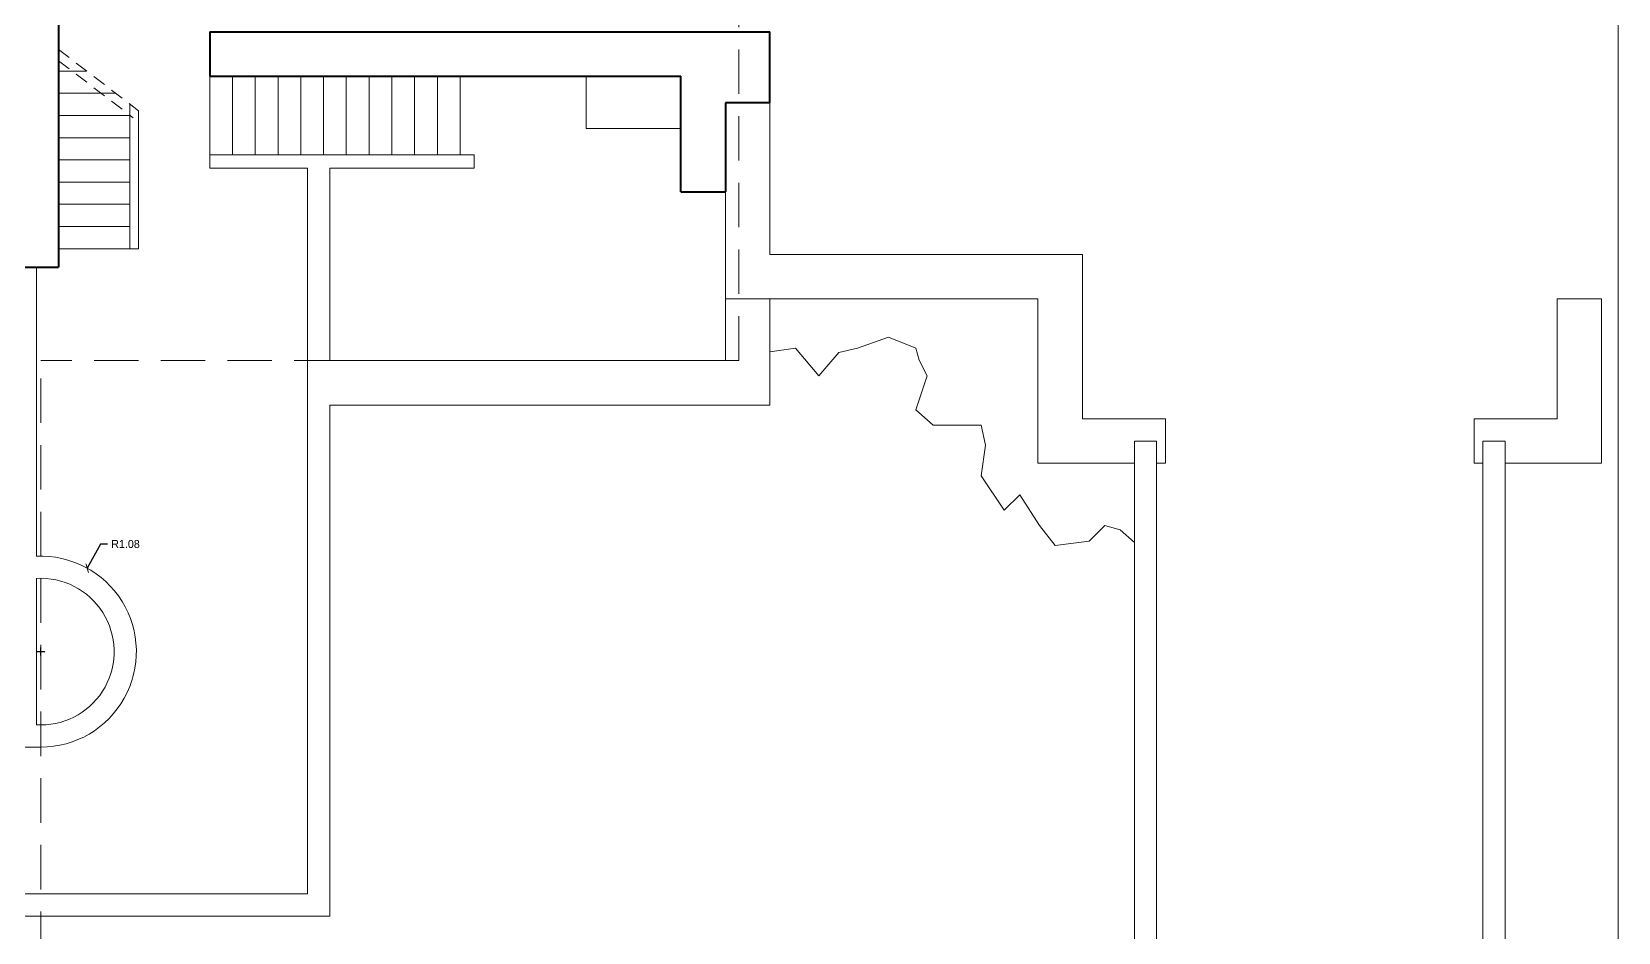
# Model space of a CAD drawing. Header units: metres. Extents: x 0 to 43.1, y 0 to 32.6.
# Drawn here: x 25.26 to 43.1, y 8.13 to 18.26 of the extents above; entities that cross this region are included whole.
import ezdxf

# ---------------------------------------------------------------- set-up
doc = ezdxf.new("R2010")
doc.units = ezdxf.units.M
doc.linetypes.add('DASHED', pattern=[0.75, 0.5, -0.25])
for name, color, linetype, lineweight in [('Ceco.NET 53', 254, 'Continuous', 9), ('equipment', 40, 'Continuous', 15), ('nivel', 30, 'Continuous', 13), ('projection', 134, 'DASHED', 9), ('texture', 253, 'Continuous', 9), ('topography', 132, 'Continuous', 15), ('wall high', 5, 'Continuous', 40), ('wall low', 140, 'Continuous', 20)]:
    doc.layers.add(name, color=color, linetype=linetype, lineweight=lineweight)
doc.dimstyles.new('Ceco.NET', dxfattribs={"dimscale": 0.5, "dimtxt": 0.18, "dimasz": 0.15, "dimexe": 0.18, "dimexo": 0.4, "dimgap": 0.09, "dimtad": 0, "dimtih": 1, "dimtoh": 1, "dimzin": 0, "dimdsep": 46, "dimtxsty": 'Standard', "dimblk": 'ARCHTICK', "dimcen": 0.09, "dimclrd": 256, "dimclre": 256, "dimadec": 0, "dimazin": 0, "dimtfac": 1, "dimtofl": 0, "dimtmove": 0, "dimatfit": 3, "dimfxl": 0, "dimtolj": 1, "dimtzin": 0, "dimarcsym": 0})

# ---------------------------------------------------------------- blocks, each defined once
blk = doc.blocks.new('_ArchTick')
at = {"color": 0, "const_width": 0.15}
blk.add_lwpolyline([(-0.5, -0.5), (0.5, 0.5)], dxfattribs=at)
blk = doc.blocks.new('*D14')
at = {"layer": 'Defpoints', "color": 0}
for p in [(25.88, 12.228), (25.358, 11.288)]:
    blk.add_point(p, dxfattribs=at)
at = {"layer": 'texture', "lineweight": -2}
for p, q in [((26.031, 12.499), (25.88, 12.228)), ((26.109, 12.499), (26.031, 12.499)), ((25.313, 11.288), (25.403, 11.288)), ((25.358, 11.243), (25.358, 11.333))]:
    blk.add_line(p, q, dxfattribs=at)
at = {"layer": 'texture', "lineweight": -2, "xscale": 0.075, "yscale": 0.075, "zscale": 0.075, "rotation": 240.9614104073558}
blk.add_blockref('_ArchTick', (25.88, 12.228), dxfattribs=at)
at = {"layer": 'texture', "color": 0, "insert": (26.311, 12.499), "char_height": 0.09, "attachment_point": 5}
blk.add_mtext('\\A1;R1.08', dxfattribs=at)

msp = doc.modelspace()

# ---------------------------------------------------------------- linework, layer by layer
at = {"layer": 'Ceco.NET 53', "ltscale": 0.3}
msp.add_line((43.1, 32.6), (43.1, 0), dxfattribs=at)
at = {"layer": 'equipment', "ltscale": 0.3}
for p, q in [((31.493, 17.763), (31.493, 17.175)), ((31.493, 17.175), (32.558, 17.175)), ((37.658, 13.657), (37.658, 5.282)), ((37.658, 13.657), (37.908, 13.657)), ((37.908, 13.657), (37.908, 5.282)), ((41.578, 13.657), (41.578, 5.282)), ((41.828, 13.657), (41.578, 13.657)), ((41.828, 13.657), (41.828, 5.282))]:
    msp.add_line(p, q, dxfattribs=at)
at = {"layer": 'nivel'}
for p, q in [((25.558, 17.821), (25.874, 17.821)), ((25.558, 17.571), (26.201, 17.571)), ((25.558, 17.321), (26.358, 17.321)), ((25.558, 17.071), (26.358, 17.071)), ((25.558, 16.821), (26.358, 16.821)), ((25.558, 16.571), (26.358, 16.571)), ((25.558, 16.321), (26.358, 16.321)), ((25.558, 16.071), (26.358, 16.071)), ((25.558, 15.821), (26.358, 15.821))]:
    msp.add_line(p, q, dxfattribs=at)
at = {"layer": 'nivel', "ltscale": 0.3}
for p, q in [((27.258, 16.879), (27.258, 17.763)), ((27.514, 16.879), (27.514, 17.763)), ((27.77, 16.879), (27.77, 17.763)), ((28.026, 16.879), (28.026, 17.763)), ((28.282, 16.879), (28.282, 17.763)), ((28.538, 16.879), (28.538, 17.763)), ((28.794, 16.879), (28.794, 17.763)), ((29.05, 16.879), (29.05, 17.763)), ((29.306, 16.879), (29.306, 17.763)), ((29.562, 16.879), (29.562, 17.763)), ((29.818, 16.879), (29.818, 17.763)), ((30.074, 16.879), (30.074, 17.763))]:
    msp.add_line(p, q, dxfattribs=at)
at = {"layer": 'projection'}
for p, q in [((33.208, 14.563), (33.208, 25.945)), ((25.358, 6.363), (25.358, 14.563)), ((33.208, 14.563), (25.358, 14.563))]:
    msp.add_line(p, q, dxfattribs=at)
at = {"layer": 'projection', "ltscale": 0.3}
for p, q in [((25.558, 18.063), (26.458, 17.374)), ((25.558, 17.937), (26.398, 17.295))]:
    msp.add_line(p, q, dxfattribs=at)
at = {"layer": 'topography', "ltscale": 0.3}
for p, q in [((34.543, 14.703), (34.891, 14.827)), ((34.891, 14.827), (35.201, 14.703)), ((33.558, 14.66), (33.848, 14.703)), ((33.848, 14.703), (34.109, 14.393)), ((34.109, 14.393), (34.332, 14.654)), ((34.332, 14.654), (34.543, 14.703)), ((35.201, 14.703), (35.239, 14.567)), ((35.239, 14.567), (35.326, 14.393)), ((35.326, 14.393), (35.201, 14.009)), ((35.201, 14.009), (35.394, 13.835)), ((35.394, 13.835), (35.723, 13.835)), ((35.723, 13.835), (35.934, 13.835)), ((35.934, 13.835), (35.984, 13.612)), ((35.984, 13.612), (35.934, 13.265)), ((35.934, 13.265), (36.195, 12.88)), ((36.195, 12.88), (36.369, 13.054)), ((36.369, 13.054), (36.592, 12.707)), ((36.592, 12.707), (36.766, 12.484)), ((37.151, 12.533), (37.325, 12.707)), ((37.325, 12.707), (37.498, 12.657)), ((36.766, 12.484), (37.151, 12.533)), ((37.498, 12.657), (37.658, 12.518))]:
    msp.add_line(p, q, dxfattribs=at)
at = {"layer": 'wall high'}
for p, q in [((25.558, 18.763), (25.558, 16.263)), ((27.258, 18.263), (28.508, 18.263)), ((27.258, 18.263), (27.258, 17.763)), ((28.508, 18.263), (33.558, 18.263)), ((33.558, 17.463), (33.558, 18.263)), ((27.258, 17.763), (32.558, 17.763)), ((32.558, 16.463), (32.558, 17.763)), ((33.558, 17.463), (33.058, 17.463)), ((32.558, 16.463), (33.058, 16.463)), ((25.558, 16.263), (25.558, 15.613)), ((25.058, 15.613), (25.558, 15.613))]:
    msp.add_line(p, q, dxfattribs=at)
at = {"layer": 'wall high', "ltscale": 0.3}
msp.add_line((33.058, 17.463), (33.058, 16.463), dxfattribs=at)
at = {"layer": 'wall low'}
for p, q in [((26.358, 17.451), (26.358, 15.821)), ((26.458, 17.374), (26.458, 15.821)), ((28.358, 8.563), (28.358, 16.729)), ((28.608, 14.563), (28.608, 16.729)), ((33.058, 14.563), (33.058, 16.463)), ((26.358, 15.821), (26.458, 15.821)), ((25.308, 15.613), (25.308, 12.362)), ((28.608, 14.563), (33.058, 14.563)), ((28.608, 8.313), (28.608, 14.063)), ((28.608, 14.063), (33.558, 14.063)), ((25.308, 12.112), (25.308, 10.463)), ((25.308, 10.463), (25.358, 10.463)), ((22.058, 10.213), (25.358, 10.213)), ((22.058, 8.563), (28.358, 8.563)), ((22.058, 8.313), (28.608, 8.313))]:
    msp.add_line(p, q, dxfattribs=at)
at = {"layer": 'wall low', "ltscale": 0.3}
for p, q in [((33.058, 17.463), (33.058, 15.757)), ((33.558, 17.463), (33.558, 15.757)), ((27.258, 16.879), (27.258, 16.729)), ((27.258, 16.879), (30.233, 16.879)), ((30.233, 16.729), (30.233, 16.879)), ((27.258, 16.729), (28.358, 16.729)), ((28.608, 16.729), (30.233, 16.729)), ((33.558, 15.757), (37.073, 15.757)), ((37.073, 15.757), (37.073, 13.907)), ((33.058, 15.257), (36.573, 15.257)), ((33.558, 15.257), (33.558, 14.063)), ((36.573, 15.257), (36.573, 13.407)), ((42.413, 15.257), (42.413, 13.907)), ((42.913, 15.257), (42.413, 15.257)), ((42.913, 15.257), (42.913, 13.407)), ((37.073, 13.907), (38.008, 13.907)), ((38.008, 13.907), (38.008, 13.407)), ((42.413, 13.907), (41.478, 13.907)), ((41.478, 13.907), (41.478, 13.407)), ((36.573, 13.407), (37.658, 13.407)), ((37.908, 13.407), (38.008, 13.407)), ((41.578, 13.407), (41.478, 13.407)), ((42.913, 13.407), (41.828, 13.407))]:
    msp.add_line(p, q, dxfattribs=at)
at = {"layer": 'wall low'}
for radius, end in [(1.075, 92.6659), (0.825, 93.4746)]:
    msp.add_arc((25.358, 11.288), radius, 270, end, dxfattribs=at)

# ---------------------------------------------------------------- dimensions: what is measured, and where the dimension line sits
at = {"layer": 'texture', "ltscale": 0.3}
dim = msp.add_radius_dim(center=(25.358, 11.288), mpoint=(25.88, 12.228), dimstyle='Ceco.NET', dxfattribs=at)
dim.commit()
dim.dimension.update_dxf_attribs({"geometry": '*D14', "text_midpoint": (26.311, 12.499), "dimtype": 164})

doc.saveas('drawing.dxf')
